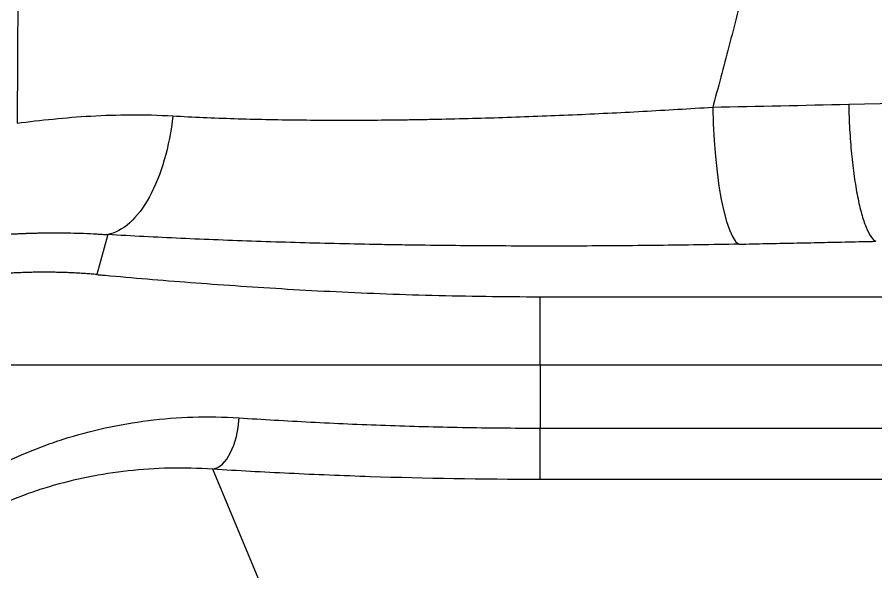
# Model space of a CAD drawing. Header units: inches. Extents: x -1 to 81, y -22 to 129.
# Drawn here: x 34.19 to 40.43, y 9.05 to 13.08 of the extents above; entities that cross this region are included whole.
import ezdxf

# ---------------------------------------------------------------- set-up
doc = ezdxf.new("R2010")
doc.units = ezdxf.units.IN
doc.header["$MEASUREMENT"] = 0
doc.layers.add('1', color=4, linetype='Continuous')

# ---------------------------------------------------------------- blocks, each defined once
blk = doc.blocks.new('2026 PACE')
at = {"layer": '1', "color": 3, "linetype": 'Continuous', "lineweight": 25}
for p, q in [((35.3506, 11.5017), (35.2711, 11.2119)), ((38.4891, 11.0512), (61.2607, 11.0512)), ((56.0614, 10.554), (38.4891, 10.554)), ((38.4891, 10.554), (38.4891, 10.0975)), ((38.4891, 10.0975), (56.0614, 10.0975)), ((38.4891, 9.7246), (38.4891, 10.0975)), ((36.4802, 8.916), (36.1145, 9.7989)), ((67.1478, 9.7246), (38.4891, 9.7246))]:
    blk.add_line(p, q, dxfattribs=at)
at = {"layer": '1', "color": 3, "linetype": 'Continuous', "lineweight": 25, "flags": 128}
for points in [[(39.7413, 12.4271), (39.7451, 12.3051), (39.7517, 12.1849), (39.761, 12.0684), (39.7728, 11.9572), (39.7869, 11.853), (39.8032, 11.7574), (39.8214, 11.6718), (39.8413, 11.5975), (39.8624, 11.5356), (39.8846, 11.4871), (39.9075, 11.4525), (39.9308, 11.4326)], [(36.1145, 9.7989), (36.1495, 9.8115), (36.1834, 9.8364), (36.2149, 9.8727), (36.2429, 9.9193), (36.2666, 9.9745), (36.2851, 10.0364), (36.2978, 10.1029), (36.3042, 10.1718)]]:
    blk.add_lwpolyline(points, dxfattribs=at)
at = {"layer": '1', "color": 3, "linetype": 'Continuous', "lineweight": 25}
blk.add_ellipse((14.9728, 26.0239), major_axis=(130.7506, 0), ratio=0.105908, start_param=4.910666, end_param=5.024388, dxfattribs=at)
for points, knots in [([(34.6905, 27.7264), (34.6931, 27.2657), (34.7012, 25.7157), (34.7105, 23.0543), (34.7144, 19.7412), (34.7105, 16.4281), (34.7018, 13.9535), (34.695, 12.5871), (34.6935, 12.3103)], [0.2181728, 0.2181728, 0.2181728, 0.2181728, 0.271271, 0.396271, 0.521271, 0.646271, 0.771271, 0.8030983, 0.8030983, 0.8030983, 0.8030983]), ([(39.6198, 27.48), (39.796, 26.8814), (40.1074, 25.6713), (40.4502, 23.8236), (40.6304, 22.2608), (40.71, 20.9995), (40.7372, 20.0487), (40.7313, 19.0937), (40.679, 17.8163), (40.5294, 16.2167), (40.2665, 14.6251), (40.0234, 13.5215), (39.8695, 12.9016), (39.788, 12.5965), (39.747, 12.4477)], [0.0013772, 0.0013772, 0.0013772, 0.0013772, 0.1262949, 0.2512949, 0.3762949, 0.4387949, 0.5012949, 0.5637949, 0.6262949, 0.7512949, 0.8762949, 0.9387949, 0.9700449, 0.9999178, 0.9999178, 0.9999178, 0.9999178]), ([(35.8235, 12.3635), (35.9688, 12.3553), (36.1175, 12.3489), (36.4208, 12.3392), (36.5755, 12.336), (36.891, 12.3323), (37.0517, 12.3319), (37.2971, 12.3332), (37.3797, 12.334), (37.5046, 12.3356), (37.5465, 12.3362), (37.6301, 12.3376), (37.6719, 12.3383), (37.8813, 12.3425), (38.0494, 12.347), (38.3864, 12.3579), (38.5554, 12.3643), (38.8941, 12.3791), (39.0638, 12.3874), (39.3187, 12.4013), (39.4038, 12.4062), (39.5731, 12.4163), (39.6574, 12.4216), (39.7413, 12.4271)], [0, 0, 0, 0, 0.125, 0.125, 0.25, 0.25, 0.375, 0.375, 0.4375, 0.4375, 0.46875, 0.46875, 0.5, 0.5, 0.625, 0.625, 0.75, 0.75, 0.875, 0.875, 0.9375, 0.9375, 1, 1, 1, 1]), ([(40.7281, 12.4477), (40.7293, 12.3865), (40.7317, 12.3254), (40.7385, 12.2051), (40.743, 12.146), (40.754, 12.0318), (40.7605, 11.9768), (40.7752, 11.8725), (40.7834, 11.8233), (40.8014, 11.7325), (40.8112, 11.6909), (40.8318, 11.6166), (40.8427, 11.5839), (40.8653, 11.5285), (40.877, 11.5058), (40.9009, 11.4713), (40.913, 11.4594), (40.9251, 11.4532)], [0, 0, 0, 0, 0.125, 0.125, 0.25, 0.25, 0.375, 0.375, 0.5, 0.5, 0.625, 0.625, 0.75, 0.75, 0.875, 0.875, 1, 1, 1, 1]), ([(34.6935, 12.3103), (34.8619, 12.3325), (35.0408, 12.3518), (35.3233, 12.3678), (35.42, 12.371), (35.6182, 12.3718), (35.7196, 12.3694), (35.8235, 12.3635)], [0, 0, 0, 0, 0.5, 0.5, 0.75, 0.75, 1, 1, 1, 1]), ([(35.8235, 12.3635), (35.8113, 12.2525), (35.7902, 12.144), (35.7323, 11.9443), (35.6955, 11.853), (35.6104, 11.6979), (35.5621, 11.6341), (35.4594, 11.5411), (35.405, 11.5119), (35.3506, 11.5017)], [0, 0, 0, 0, 0.25, 0.25, 0.5, 0.5, 0.75, 0.75, 1, 1, 1, 1]), ([(34.2151, 11.469), (34.2262, 11.4703), (34.2484, 11.4728), (34.282, 11.4765), (34.3159, 11.48), (34.3501, 11.4834), (34.3845, 11.4867), (34.4192, 11.4898), (34.4541, 11.4928), (34.4894, 11.4957), (34.5249, 11.4983), (34.5606, 11.5009), (34.5967, 11.5032), (34.633, 11.5053), (34.6695, 11.5073), (34.7064, 11.509), (34.7435, 11.5106), (34.7809, 11.5119), (34.8185, 11.513), (34.8565, 11.5138), (34.9425, 11.5152), (35.0794, 11.5149), (35.22, 11.5097), (35.3111, 11.5044), (35.3374, 11.5026), (35.3506, 11.5017)], [0, 0, 0, 0, 0.03307, 0.066106, 0.099109, 0.132081, 0.165025, 0.197943, 0.230836, 0.263707, 0.296559, 0.329393, 0.362211, 0.395017, 0.427813, 0.460602, 0.493386, 0.52617, 0.558954, 0.591742, 0.624535, 0.780509, 0.937082, 0.968634, 1, 1, 1, 1]), ([(39.9308, 11.4326), (39.8339, 11.4306), (39.7365, 11.4289), (39.541, 11.4257), (39.4427, 11.4244), (39.148, 11.4209), (38.9516, 11.4194), (38.5592, 11.4182), (38.3632, 11.4184), (37.9715, 11.4205), (37.7758, 11.4224), (37.5314, 11.4259), (37.4826, 11.4266), (37.3849, 11.4283), (37.336, 11.4291), (37.1898, 11.4319), (37.0931, 11.434), (36.8052, 11.4408), (36.6162, 11.4463), (36.2441, 11.459), (36.061, 11.4662), (35.7011, 11.4825), (35.5242, 11.4916), (35.3506, 11.5017)], [0, 0, 0, 0, 0.0625, 0.0625, 0.125, 0.125, 0.25, 0.25, 0.375, 0.375, 0.5, 0.5, 0.53125, 0.53125, 0.5625, 0.5625, 0.625, 0.625, 0.75, 0.75, 0.875, 0.875, 1, 1, 1, 1]), ([(39.9308, 11.4326), (39.9971, 11.4339), (40.1298, 11.4366), (40.3287, 11.4407), (40.5276, 11.4448), (40.7264, 11.449), (40.8588, 11.4518), (40.9251, 11.4532)], [0, 0, 0, 0, 0.199999, 0.399998, 0.599998, 0.799998, 1, 1, 1, 1]), ([(35.2711, 11.2119), (35.2575, 11.2131), (35.2303, 11.2155), (35.1897, 11.2185), (35.1492, 11.2212), (35.1088, 11.2234), (35.0685, 11.2253), (35.0283, 11.2267), (34.9883, 11.2278), (34.9484, 11.2285), (34.9086, 11.2288), (34.869, 11.2288), (34.8294, 11.2284), (34.79, 11.2277), (34.7506, 11.2266), (34.7114, 11.2251), (34.6723, 11.2233), (34.6332, 11.2212), (34.5943, 11.2188), (34.5554, 11.216), (34.4703, 11.2092), (34.3376, 11.1956), (34.1562, 11.1705), (33.9703, 11.1383), (33.7343, 11.0899), (33.4283, 11.0149), (33.1444, 10.9332), (32.9289, 10.8672), (32.8055, 10.8285), (32.6893, 10.7915), (32.5819, 10.757), (32.4852, 10.7257), (32.3929, 10.6959), (32.3326, 10.6765), (32.3033, 10.6671)], [0, 0, 0, 0, 0.013342, 0.026657, 0.039947, 0.053213, 0.066456, 0.079677, 0.092878, 0.106059, 0.119221, 0.132366, 0.145495, 0.158607, 0.171704, 0.184787, 0.197856, 0.210912, 0.223955, 0.236986, 0.250005, 0.309722, 0.371284, 0.434711, 0.500004, 0.613908, 0.749996, 0.791748, 0.833422, 0.874998, 0.908754, 0.940839, 0.971253, 1, 1, 1, 1]), ([(35.2711, 11.2119), (35.2785, 11.2113), (35.2984, 11.2095), (35.4188, 11.1987), (35.635, 11.18), (35.9491, 11.1547), (36.2735, 11.131), (36.6102, 11.1091), (36.9604, 11.0897), (37.3249, 11.0734), (37.7033, 11.0609), (38.093, 11.053), (38.3571, 11.0512), (38.4891, 11.0512)], [0, 0, 0, 0, 0.0023097, 0.006216, 0.037466, 0.068716, 0.099966, 0.131216, 0.162466, 0.193716, 0.224966, 0.256216, 0.287466, 0.287466, 0.287466, 0.287466]), ([(38.4891, 10.554), (38.4891, 10.615), (38.4891, 10.6761), (38.4891, 10.7902), (38.4891, 10.8431), (38.4891, 10.9339), (38.4891, 10.9717), (38.4891, 11.0272), (38.4891, 11.0448), (38.4891, 11.0512)], [0, 0, 0, 0, 0.25, 0.25, 0.5, 0.5, 0.75, 0.75, 1, 1, 1, 1]), ([(34.6962, 10.554), (34.6797, 10.5539), (34.6465, 10.5539), (34.597, 10.5533), (34.5476, 10.5525), (34.4983, 10.5513), (34.4491, 10.5497), (34.4001, 10.5478), (34.3512, 10.5456), (34.3025, 10.543), (34.2538, 10.5401), (34.2052, 10.5369), (34.1568, 10.5333), (34.1084, 10.5294), (34.0602, 10.5252), (34.012, 10.5206), (33.9639, 10.5157), (33.9158, 10.5105), (33.8679, 10.5049), (33.82, 10.499), (33.7722, 10.4928), (33.7244, 10.4862), (33.6767, 10.4794), (33.629, 10.4722), (33.5813, 10.4646), (33.5337, 10.4568), (33.4861, 10.4486), (33.4386, 10.4401), (33.3911, 10.4313), (33.3435, 10.4221), (33.2961, 10.4126), (33.2486, 10.4028), (33.2011, 10.3926), (33.1536, 10.382), (33.1061, 10.3711), (33.0587, 10.3599), (33.0112, 10.3483), (32.9637, 10.3363), (32.9162, 10.324), (32.8686, 10.3113), (32.8211, 10.2983), (32.7735, 10.2848), (32.7259, 10.271), (32.6782, 10.2569), (32.6305, 10.2423), (32.5828, 10.2273), (32.535, 10.212), (32.5031, 10.2015), (32.4871, 10.1962)], [0, 0, 0, 0, 0.021739, 0.043477, 0.065216, 0.086954, 0.108691, 0.130429, 0.152167, 0.173905, 0.195643, 0.217381, 0.239119, 0.260857, 0.282596, 0.304334, 0.326073, 0.347813, 0.369553, 0.391293, 0.413033, 0.434774, 0.456516, 0.478258, 0.5, 0.521743, 0.543487, 0.56523, 0.586974, 0.608717, 0.63046, 0.652202, 0.673943, 0.695684, 0.717424, 0.739163, 0.760901, 0.782639, 0.804376, 0.826112, 0.847848, 0.869583, 0.891318, 0.913053, 0.934789, 0.956525, 0.978262, 1, 1, 1, 1]), ([(33.9136, 9.398), (33.9985, 9.4713), (34.0855, 9.5382), (34.2632, 9.6609), (34.3539, 9.7167), (34.5393, 9.8185), (34.6339, 9.8645), (34.7789, 9.9266), (34.8277, 9.9461), (34.9265, 9.9829), (34.9766, 10.0002), (35.1276, 10.0485), (35.2294, 10.0758), (35.4357, 10.1211), (35.5402, 10.1391), (35.7523, 10.1656), (35.8599, 10.1741), (36.079, 10.1809), (36.1904, 10.1793), (36.3042, 10.1718)], [0, 0, 0, 0, 0.125, 0.125, 0.25, 0.25, 0.375, 0.375, 0.4375, 0.4375, 0.5, 0.5, 0.625, 0.625, 0.75, 0.75, 0.875, 0.875, 1, 1, 1, 1]), ([(36.3042, 10.1718), (36.4737, 10.1608), (36.6465, 10.1506), (36.9125, 10.1369), (37.0023, 10.1326), (37.1845, 10.1246), (37.2758, 10.121), (37.5508, 10.1112), (37.7354, 10.1062), (38.1087, 10.0993), (38.2974, 10.0975), (38.4891, 10.0975)], [0, 0, 0, 0, 0.25, 0.25, 0.375, 0.375, 0.5, 0.5, 0.75, 0.75, 1, 1, 1, 1]), ([(36.1145, 9.7989), (36.0072, 9.8064), (35.9025, 9.8088), (35.6976, 9.8045), (35.5974, 9.7979), (35.4005, 9.7763), (35.3039, 9.7613), (35.1138, 9.7231), (35.0203, 9.6998), (34.8819, 9.6584), (34.8361, 9.6436), (34.7459, 9.6119), (34.7013, 9.595), (34.5692, 9.5413), (34.4832, 9.5014), (34.3152, 9.4129), (34.2331, 9.3642), (34.0727, 9.2571), (33.9944, 9.1986), (33.9181, 9.1343)], [0, 0, 0, 0, 0.125, 0.125, 0.25, 0.25, 0.375, 0.375, 0.5, 0.5, 0.5625, 0.5625, 0.625, 0.625, 0.75, 0.75, 0.875, 0.875, 1, 1, 1, 1]), ([(38.4891, 9.7246), (38.0656, 9.7246), (37.6553, 9.7317), (37.1562, 9.748), (37.0571, 9.7517), (36.8601, 9.7597), (36.7634, 9.764), (36.4779, 9.7776), (36.2937, 9.7879), (36.1145, 9.7989)], [0, 0, 0, 0, 0.5, 0.5, 0.625, 0.625, 0.75, 0.75, 1, 1, 1, 1])]:
    blk.add_open_spline(points, degree=3, knots=knots, dxfattribs=at)
for points in [[(39.7413, 12.4271), (40.0705, 12.4338), (40.3994, 12.4407), (40.7281, 12.4477)], [(39.747, 12.4477), (39.7451, 12.4408), (39.7432, 12.434), (39.7413, 12.4271)], [(38.4891, 10.554), (37.0807, 10.554), (35.864, 10.554), (34.6962, 10.554)]]:
    blk.add_open_spline(points, degree=3, dxfattribs=at)

msp = doc.modelspace()

# ---------------------------------------------------------------- block references
msp.add_blockref('2026 PACE', (-0.5, 0))

doc.saveas('drawing.dxf')
